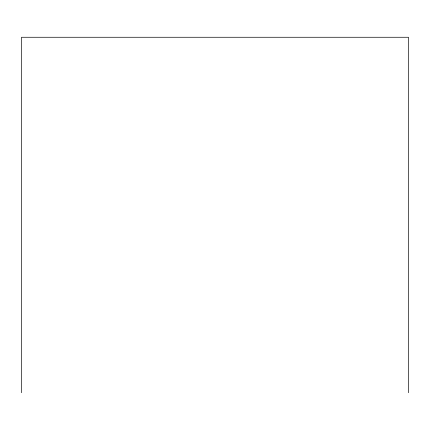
<?xml version="1.0" encoding="UTF-8"?>
<svg xmlns="http://www.w3.org/2000/svg" width="430" height="430" viewBox="0 0 430 430"><rect width="100%" height="100%" fill="white"/><g stroke="black" fill="none" stroke-linecap="round" stroke-linejoin="round"><path stroke-width="0.64" d="M408.5 392.735L408.5 37.265L21.5 37.265L21.5 392.735"/></g></svg>
